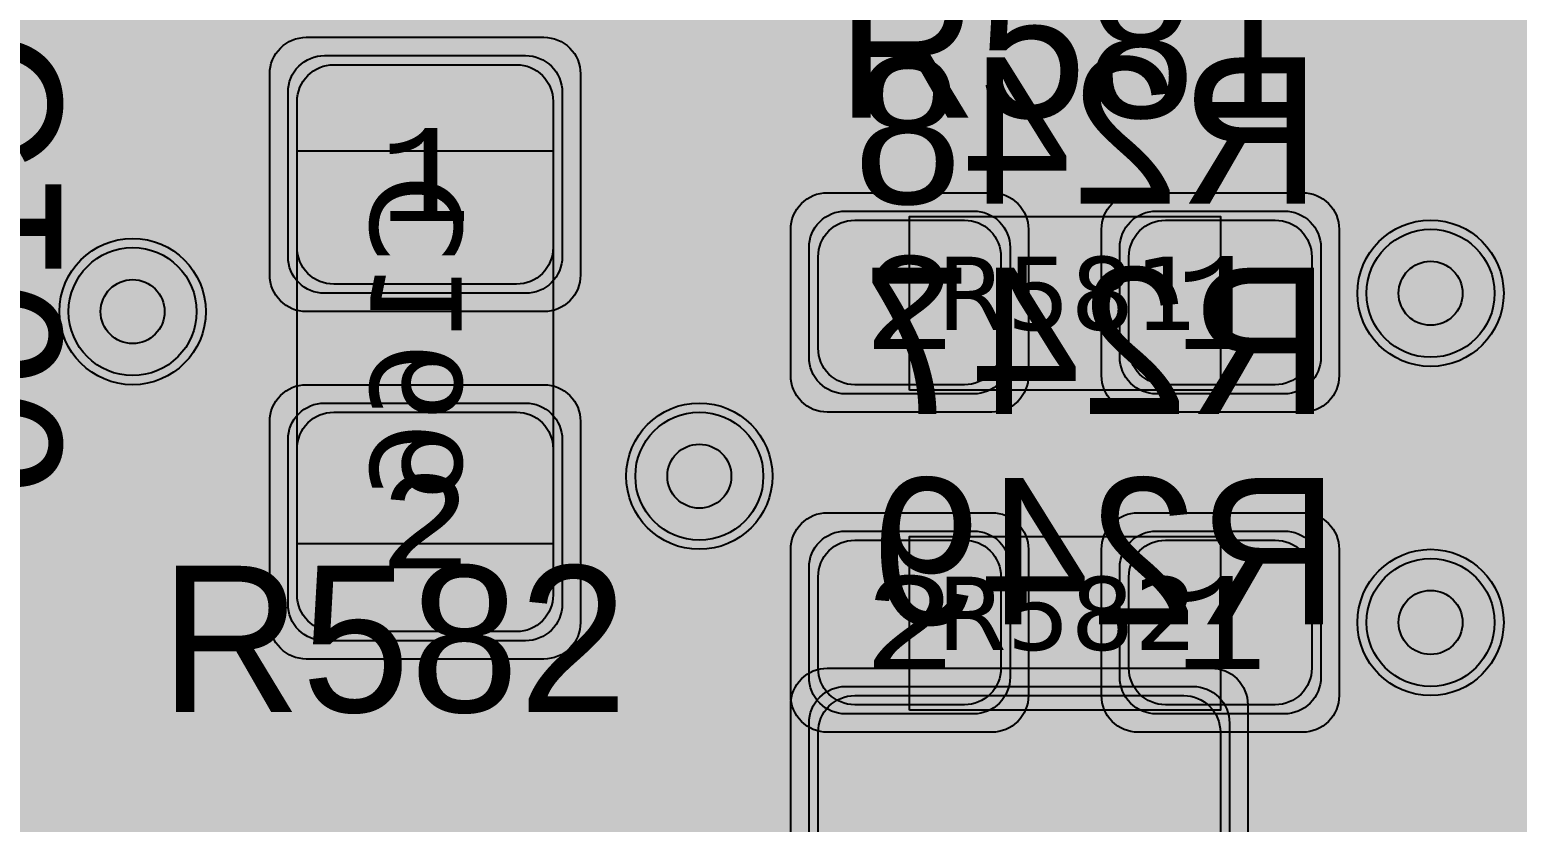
# Model space of a CAD drawing. Extents: x -28 to 199, y -61 to 255.
# Drawn here: x 74.34 to 82.47, y 122.41 to 126.74 of the extents above; entities that cross this region are included whole.
import ezdxf
from ezdxf.enums import TextEntityAlignment as Align

# ---------------------------------------------------------------- set-up
doc = ezdxf.new("R2010")
doc.units = 0
doc.header["$MEASUREMENT"] = 0
for name, color, linetype in [('ASSEMBLY_OUTLINES_BTM', 191, 'CONTINUOUS'), ('ASSEMBLY_OUTLINES_TOP', 102, 'CONTINUOUS'), ('ASSEMBLY_PART_NUMBERS_BTM', 191, 'CONTINUOUS'), ('ASSEMBLY_PART_NUMBERS_TOP', 102, 'CONTINUOUS'), ('ASSEMBLY_REF_DES_BTM', 191, 'CONTINUOUS'), ('ASSEMBLY_REF_DES_TOP', 102, 'CONTINUOUS'), ('DRILL_DRAWING', 21, 'CONTINUOUS'), ('GENERATED_SILKSCREEN_BTM', 255, 'CONTINUOUS'), ('GENERATED_SILKSCREEN_TOP', 140, 'CONTINUOUS'), ('PART_PADS_SMD_BTM', 10, 'CONTINUOUS'), ('PART_PADS_SMD_TOP', 150, 'CONTINUOUS'), ('PIN_NUMBERS_BTM', 8, 'CONTINUOUS'), ('PIN_NUMBERS_TOP', 8, 'CONTINUOUS'), ('PLACEMENT_OUTLINES_BTM', 222, 'CONTINUOUS'), ('PLACEMENT_OUTLINES_TOP', 130, 'CONTINUOUS'), ('PLANE_SHAPES_LAYER_2', 230, 'CONTINUOUS'), ('PLANE_SHAPES_LAYER_3', 81, 'CONTINUOUS'), ('SILKSCREEN_OUTLINES_BTM', 211, 'CONTINUOUS'), ('SILKSCREEN_OUTLINES_TOP', 150, 'CONTINUOUS'), ('SILKSCREEN_REF_DES_BTM', 211, 'CONTINUOUS'), ('SILKSCREEN_REF_DES_TOP', 150, 'CONTINUOUS'), ('SOLDERMASK_PADS_BTM', 12, 'CONTINUOUS'), ('SOLDERMASK_PADS_TOP', 180, 'CONTINUOUS'), ('SOLDERPASTE_PADS_BTM', 12, 'CONTINUOUS'), ('SOLDERPASTE_PADS_TOP', 180, 'CONTINUOUS'), ('TRACES_LAYER_3', 81, 'CONTINUOUS'), ('TRACES_LAYER_BOTTOM', 10, 'CONTINUOUS'), ('TRACES_LAYER_TOP', 150, 'CONTINUOUS'), ('VIA_HOLES_LAYER_2', 30, 'CONTINUOUS'), ('VIA_HOLES_LAYER_3', 30, 'CONTINUOUS'), ('VIA_HOLES_LAYER_BOTTOM', 30, 'CONTINUOUS'), ('VIA_HOLES_LAYER_TOP', 30, 'CONTINUOUS'), ('VIA_PADS_LAYER_2', 230, 'CONTINUOUS'), ('VIA_PADS_LAYER_3', 81, 'CONTINUOUS'), ('VIA_PADS_LAYER_BOTTOM', 10, 'CONTINUOUS'), ('VIA_PADS_LAYER_TOP', 150, 'CONTINUOUS')]:
    doc.layers.add(name, color=color, linetype=linetype)
doc.styles.add('COURIER_NEW', font='COUR.TTF')
doc.styles.add('VERDANA', font='verdana.TTF')
doc.styles.add('VERIBEST_GERBER_0', font='txt')

msp = doc.modelspace()

# ---------------------------------------------------------------- hatches: boundary and pattern name
at = {"layer": 'PLANE_SHAPES_LAYER_2'}
h = msp.add_hatch(color=256, dxfattribs=at)
h.paths.add_polyline_path([(169.5, 129.25), (149.5, 129.25), (142.25, 122), (142.25, 90.5), (147.5, 90.5), (147.5, 80), (154, 80), (154, 69.25), (131.75, 69.25), (131.75, 73.25), (121.25, 73.25), (121.25, 81), (110.5, 81), (110.5, 125.75), (106.5, 125.75), (106.5, 128.75), (93.5, 128.75), (93.5, 120.25), (91.75, 120.25), (91.75, 121.5), (80, 121.5), (80, 118.25), (73.25, 118.25), (73.25, 124.5), (67.5, 124.5), (67.5, 128), (57.75, 128), (57.75, 120.25), (55.25, 120.25), (55.25, 121.5), (47.5, 121.5), (47.5, 119), (35, 119), (35, 134.75), (32.75, 134.75), (32.75, 159.75), (29.25, 159.75), (29.25, 175.25), (22.5, 175.25), (22.5, 195.25), (17.25, 195.25), (17.25, 198), (22.5, 198), (22.5, 216.5), (40.25, 216.5), (40.25, 235.5), (54.5, 235.5), (54.5, 254), (87.25, 254), (87.25, 236.25), (86.25, 236.25), (86.25, 228.75), (81, 228.75), (81, 218.75), (95.25, 218.75), (95.25, 194.5), (87, 194.5), (87, 172), (131.1, 172), (131.1, 208.75), (115.5, 208.75), (115.5, 213.75), (106.75, 213.75), (106.75, 218.75), (110.25, 222.25), (110.25, 226.25), (142.5, 226.25), (142.5, 221.5), (160.5, 221.5), (160.5, 240.75), (169.5, 240.75)])
h.paths.add_polyline_path([(35.5, 149.5), (41.75, 149.5), (41.75, 152), (39.25, 152), (39.25, 154), (37.75, 154), (37.75, 152), (35.5, 152)], flags=16)
h.paths.add_polyline_path([(37.5, 125.75), (37.5, 128.75), (42.75, 128.75), (42.75, 125.75)], flags=16)
h.paths.add_polyline_path([(52, 127.75), (52, 130.75), (54.25, 130.75), (54.25, 127.75)], flags=16)
h.paths.add_polyline_path([(50.75, 219.5), (50.75, 226.5), (71.75, 226.5), (71.75, 219.5)], flags=16)
h.paths.add_polyline_path([(66.5, 150.75), (66.5, 177.5), (72.25, 177.5), (72.25, 150.75)], flags=16)
h.paths.add_polyline_path([(47.25, 185.25), (73, 185.25), (73, 188.25), (70.25, 188.25), (70.25, 191), (47.25, 191)], flags=16)
h.paths.add_polyline_path([(84.5, 208), (84.5, 212.75), (85, 212.75), (85, 208)], flags=16)
h.paths.add_polyline_path([(61.5, 137.25), (87.75, 137.25), (87.75, 140.5), (84.75, 140.5), (84.75, 143), (61.5, 143)], flags=16)
h.paths.add_polyline_path([(88.75, 127), (88.75, 130), (91, 130), (91, 127)], flags=16)
h.paths.add_polyline_path([(85.5, 130.25), (85.5, 132.5), (91, 132.5), (91, 130.25)], flags=16)
h.paths.add_polyline_path([(108.75, 142.25), (135.75, 142.25), (135.75, 145.75), (132.25, 145.75), (132.25, 149), (108.75, 149)], flags=16)
h.paths.add_polyline_path([(114.25, 126.75), (140.75, 126.75), (140.75, 129.75), (137.25, 129.75), (137.25, 133), (114.25, 133)], flags=16)
h.paths.add_polyline_path([(155.25, 180.25), (166.25, 180.25), (166.25, 186.25), (152.25, 186.25), (152.25, 183), (155.25, 183)], flags=16)
at = {"layer": 'PLANE_SHAPES_LAYER_3'}
h = msp.add_hatch(color=256, dxfattribs=at)
h.paths.add_polyline_path([(169.5, 129.25), (149.5, 129.25), (142.25, 122), (142.25, 90.5), (147.5, 90.5), (147.5, 80), (154, 80), (154, 69.25), (131.75, 69.25), (131.75, 73.25), (121.25, 73.25), (121.25, 81), (110.5, 81), (110.5, 125.75), (106.5, 125.75), (106.5, 128.75), (93.5, 128.75), (93.5, 120.25), (91.75, 120.25), (91.75, 121.5), (80, 121.5), (80, 118.25), (73.25, 118.25), (73.25, 124.5), (67.5, 124.5), (67.5, 127.75), (58.25, 127.75), (58.25, 130.25), (88.75, 130.25), (88.75, 127), (91, 127), (91, 132.5), (55, 132.5), (55, 131.25), (52, 131.25), (52, 127.75), (55, 127.75), (55, 127.25), (57.75, 127.25), (57.75, 120.25), (55.25, 120.25), (55.25, 121.5), (47.5, 121.5), (47.5, 119), (35, 119), (35, 134.75), (32.75, 134.75), (32.75, 159.75), (29.25, 159.75), (29.25, 175.25), (22.5, 175.25), (22.5, 195.25), (17.25, 195.25), (17.25, 198), (22.5, 198), (22.5, 216.5), (40.25, 216.5), (40.25, 235.5), (54.5, 235.5), (54.5, 254), (87.25, 254), (87.25, 236.25), (86.25, 236.25), (86.25, 228.75), (81, 228.75), (81, 218.75), (95.25, 218.75), (95.25, 194.5), (87, 194.5), (87, 172), (131.1, 172), (131.1, 208.75), (115.5, 208.75), (115.5, 213.75), (106.75, 213.75), (106.75, 218.75), (110.25, 222.25), (110.25, 226.25), (142.5, 226.25), (142.5, 221.5), (160.5, 221.5), (160.5, 240.75), (169.5, 240.75)])
h.paths.add_polyline_path([(35.5, 149.5), (41.75, 149.5), (41.75, 152), (39.25, 152), (39.25, 154), (37.75, 154), (37.75, 152), (35.5, 152)], flags=16)
h.paths.add_polyline_path([(37.5, 125.75), (37.5, 128.75), (42.75, 128.75), (42.75, 125.75)], flags=16)
h.paths.add_polyline_path([(50.75, 219.5), (50.75, 226.5), (71.75, 226.5), (71.75, 219.5)], flags=16)
h.paths.add_polyline_path([(66.5, 150.75), (66.5, 177.5), (72.25, 177.5), (72.25, 150.75)], flags=16)
h.paths.add_polyline_path([(47.25, 185.25), (73, 185.25), (73, 188.25), (70.25, 188.25), (70.25, 191), (47.25, 191)], flags=16)
h.paths.add_polyline_path([(84.5, 208), (84.5, 212.75), (85, 212.75), (85, 208)], flags=16)
h.paths.add_polyline_path([(61.5, 137.25), (87.75, 137.25), (87.75, 140.5), (84.75, 140.5), (84.75, 143), (61.5, 143)], flags=16)
h.paths.add_polyline_path([(108.75, 142.25), (135.75, 142.25), (135.75, 145.75), (132.25, 145.75), (132.25, 149), (108.75, 149)], flags=16)
h.paths.add_polyline_path([(114.25, 126.75), (140.75, 126.75), (140.75, 129.75), (137.25, 129.75), (137.25, 133), (114.25, 133)], flags=16)
h.paths.add_polyline_path([(155.25, 180.25), (166.25, 180.25), (166.25, 186.25), (152.25, 186.25), (152.25, 183), (155.25, 183)], flags=16)
at = {"layer": 'VIA_HOLES_LAYER_2'}
h = msp.add_hatch(color=256, dxfattribs=at)
edge = h.paths.add_edge_path()
edge.add_arc((82, 125.3), 0.175, 0, 360)
h = msp.add_hatch(color=256, dxfattribs=at)
edge = h.paths.add_edge_path()
edge.add_arc((74.9, 125.2), 0.175, 0, 360)
h = msp.add_hatch(color=256, dxfattribs=at)
edge = h.paths.add_edge_path()
edge.add_arc((78, 124.3), 0.175, 0, 360)
h = msp.add_hatch(color=256, dxfattribs=at)
edge = h.paths.add_edge_path()
edge.add_arc((82, 123.5), 0.175, 0, 360)
at = {"layer": 'VIA_HOLES_LAYER_3'}
h = msp.add_hatch(color=256, dxfattribs=at)
edge = h.paths.add_edge_path()
edge.add_arc((82, 125.3), 0.175, 0, 360)
h = msp.add_hatch(color=256, dxfattribs=at)
edge = h.paths.add_edge_path()
edge.add_arc((74.9, 125.2), 0.175, 0, 360)
h = msp.add_hatch(color=256, dxfattribs=at)
edge = h.paths.add_edge_path()
edge.add_arc((78, 124.3), 0.175, 0, 360)
h = msp.add_hatch(color=256, dxfattribs=at)
edge = h.paths.add_edge_path()
edge.add_arc((82, 123.5), 0.175, 0, 360)
at = {"layer": 'VIA_HOLES_LAYER_BOTTOM'}
h = msp.add_hatch(color=256, dxfattribs=at)
edge = h.paths.add_edge_path()
edge.add_arc((82, 125.3), 0.175, 0, 360)
h = msp.add_hatch(color=256, dxfattribs=at)
edge = h.paths.add_edge_path()
edge.add_arc((74.9, 125.2), 0.175, 0, 360)
h = msp.add_hatch(color=256, dxfattribs=at)
edge = h.paths.add_edge_path()
edge.add_arc((78, 124.3), 0.175, 0, 360)
h = msp.add_hatch(color=256, dxfattribs=at)
edge = h.paths.add_edge_path()
edge.add_arc((82, 123.5), 0.175, 0, 360)
at = {"layer": 'VIA_HOLES_LAYER_TOP'}
h = msp.add_hatch(color=256, dxfattribs=at)
edge = h.paths.add_edge_path()
edge.add_arc((82, 125.3), 0.175, 0, 360)
h = msp.add_hatch(color=256, dxfattribs=at)
edge = h.paths.add_edge_path()
edge.add_arc((74.9, 125.2), 0.175, 0, 360)
h = msp.add_hatch(color=256, dxfattribs=at)
edge = h.paths.add_edge_path()
edge.add_arc((78, 124.3), 0.175, 0, 360)
h = msp.add_hatch(color=256, dxfattribs=at)
edge = h.paths.add_edge_path()
edge.add_arc((82, 123.5), 0.175, 0, 360)

# ---------------------------------------------------------------- linework, layer by layer
at = {"layer": 'ASSEMBLY_OUTLINES_BTM'}
msp.add_lwpolyline([(75.8, 123.93), (75.8, 126.08), (77.2, 126.08), (77.2, 123.93)], close=True, dxfattribs=at)
at = {"layer": 'ASSEMBLY_OUTLINES_TOP'}
for points in [[(79.15, 124.77), (79.15, 125.72), (80.85, 125.72), (80.85, 124.77)], [(79.15, 123.02), (79.15, 123.97), (80.85, 123.97), (80.85, 123.02)]]:
    msp.add_lwpolyline(points, close=True, dxfattribs=at)
at = {"layer": 'GENERATED_SILKSCREEN_BTM', "const_width": 0.15}
for points in [[(74.5036, 126.5), (74.394, 126.6344), (74.3916, 126.6384), (74.3884, 126.6392), (74.3852, 126.6408), (74.3812, 126.6416), (73.8324, 126.6416)], [(73.8404, 126.6088), (74.3732, 126.6088), (74.474, 126.4856), (74.474, 126.2272), (74.3676, 126.0952), (74.366, 126.092), (74.3652, 126.088), (74.366, 126.084), (74.3684, 126.08), (74.3716, 126.076), (74.3756, 126.0736), (74.3796, 126.072), (74.3852, 126.0712), (74.39, 126.0728), (74.394, 126.076), (74.5036, 126.2112), (74.5052, 126.2144), (74.506, 126.2152), (74.506, 126.2176), (74.5068, 126.2184), (74.5068, 126.2192), (74.5068, 126.2216), (74.5068, 126.4912), (74.506, 126.4944), (74.5052, 126.4976), (74.5036, 126.5)], [(78.4876, 126.2812), (78.5132, 126.2044), (78.4876, 126.1276), (78.4876, 126.1252), (78.4868, 126.122), (78.4868, 125.8748), (78.4868, 125.8724), (78.4876, 125.87), (78.4884, 125.8668), (78.4916, 125.8636), (78.5716, 125.7812), (78.5756, 125.778), (78.5796, 125.7772), (78.5828, 125.7764), (78.8764, 125.7764), (78.8788, 125.7764), (78.8812, 125.7772), (78.8844, 125.778), (78.8876, 125.7812), (78.9676, 125.8636), (78.9716, 125.8668), (78.9724, 125.87), (78.9724, 125.8748), (78.9724, 126.122), (78.9724, 126.1252), (78.9724, 126.1268), (78.9716, 126.1276), (78.946, 126.2044), (78.9716, 126.2812), (78.9724, 126.282), (78.9724, 126.2868), (78.9724, 126.4788), (78.9724, 126.482), (78.9716, 126.486), (78.9676, 126.49), (78.8876, 126.5724), (78.8844, 126.5748), (78.8812, 126.5756), (78.8788, 126.5764), (78.8764, 126.5764), (78.5828, 126.5764), (78.5796, 126.5756), (78.5756, 126.5748), (78.5716, 126.5724), (78.4916, 126.49), (78.4884, 126.4852), (78.4876, 126.482), (78.4868, 126.4788), (78.4868, 126.2868), (78.4868, 126.2836), (78.4876, 126.282), (78.4876, 126.2812)], [(78.9404, 126.47), (78.9404, 126.2884), (78.9188, 126.2196), (78.542, 126.2196), (78.5188, 126.2884), (78.5188, 126.47), (78.59, 126.5436), (78.8684, 126.5436), (78.9404, 126.47)], [(79.2948, 125.7924), (79.294, 125.786), (79.29, 125.782), (79.2844, 125.7796), (79.2788, 125.7788), (79.2732, 125.7796), (79.2684, 125.782), (79.2644, 125.786), (79.2628, 125.7924), (79.2628, 126.0348), (79.2252, 126.0348), (79.2196, 126.0364), (79.2148, 126.0396), (79.2124, 126.0452), (79.2116, 126.0508), (79.2124, 126.0572), (79.2148, 126.0628), (79.2196, 126.0668), (79.2252, 126.0676), (79.2628, 126.0676), (79.2628, 126.538), (79.2636, 126.542), (79.266, 126.5452), (79.2692, 126.5484), (79.2732, 126.5508), (79.278, 126.5524), (79.2828, 126.5532), (79.2868, 126.5524), (79.2908, 126.5492), (79.7764, 126.0636), (79.7796, 126.0588), (79.7812, 126.054), (79.7804, 126.0492), (79.7772, 126.0436), (79.7756, 126.0396), (79.7724, 126.0372), (79.7692, 126.0356), (79.7652, 126.0348), (79.2948, 126.0348), (79.2948, 125.7924)], [(79.7252, 126.0676), (79.2948, 126.4964), (79.2948, 126.0676), (79.7252, 126.0676)], [(80.1052, 126.5732), (79.9708, 126.4636), (79.9684, 126.4596), (79.9676, 126.4564), (79.966, 126.454), (79.9652, 126.4508), (79.9652, 126.3412), (79.966, 126.338), (79.9676, 126.3332), (79.9684, 126.3292), (79.9708, 126.3276), (80.5036, 125.8948), (80.5036, 125.8092), (79.9812, 125.8092), (79.9756, 125.8076), (79.9708, 125.8044), (79.9684, 125.7988), (79.9676, 125.7924), (79.9684, 125.7868), (79.9708, 125.7812), (79.9756, 125.778), (79.9812, 125.7764), (80.5204, 125.7764), (80.5268, 125.778), (80.5308, 125.782), (80.5348, 125.786), (80.5364, 125.7924), (80.5364, 125.902), (80.5356, 125.9044), (80.534, 125.91), (80.5324, 125.9124), (80.5316, 125.914), (80.5292, 125.9156), (79.9972, 126.3492), (79.9972, 126.4428), (80.122, 126.5436), (80.3804, 126.5436), (80.5108, 126.4372), (80.5164, 126.4356), (80.522, 126.4364), (80.5268, 126.4388), (80.5308, 126.4436), (80.5332, 126.4484), (80.534, 126.454), (80.5332, 126.4596), (80.5316, 126.462), (80.5292, 126.4636), (80.3948, 126.5732), (80.3916, 126.574), (80.39, 126.5748), (80.3884, 126.5756), (80.3852, 126.5764), (80.1156, 126.5764), (80.1124, 126.5756), (80.1108, 126.5748), (80.1084, 126.574), (80.1052, 126.5732)], [(80.726, 126.2724), (80.7236, 126.274), (80.7228, 126.278), (80.7212, 126.282), (80.7204, 126.286), (80.7204, 126.4508), (80.7212, 126.4548), (80.7228, 126.4572), (80.7228, 126.4596), (80.7236, 126.4604), (80.7252, 126.4612), (80.726, 126.4628), (80.862, 126.5732), (80.866, 126.5748), (80.8692, 126.5756), (80.8724, 126.5764), (81.2756, 126.5764), (81.2828, 126.5748), (81.2876, 126.5708), (81.2916, 126.566), (81.2932, 126.5604), (81.2932, 125.7924), (81.2916, 125.786), (81.2876, 125.782), (81.2828, 125.7796), (81.2772, 125.7788), (81.2708, 125.7796), (81.2652, 125.782), (81.2612, 125.786), (81.2596, 125.7924), (81.2596, 126.1604), (80.8836, 126.1604), (80.7524, 125.7876), (80.7492, 125.782), (80.7436, 125.7788), (80.738, 125.778), (80.7324, 125.7796), (80.7276, 125.782), (80.7236, 125.786), (80.722, 125.7916), (80.7228, 125.798), (80.854, 126.1708), (80.726, 126.2724)], [(81.2596, 126.5436), (80.8772, 126.5436), (80.7524, 126.4428), (80.7524, 126.294), (80.8772, 126.1924), (81.2596, 126.1924), (81.2596, 126.5436)], [(78.9404, 126.1188), (78.9404, 125.882), (78.8684, 125.8092), (78.59, 125.8092), (78.5188, 125.882), (78.5188, 126.1188), (78.542, 126.1876), (78.9188, 126.1876), (78.9404, 126.1188)], [(73.7732, 125.632), (74.474, 125.632), (74.474, 125.772)], [(74.474, 125.772), (74.4756, 125.7784), (74.4788, 125.7816), (74.4844, 125.784), (74.4908, 125.7848), (74.4964, 125.784), (74.502, 125.7816), (74.506, 125.7784), (74.5068, 125.772), (74.5068, 125.46), (74.506, 125.4544), (74.502, 125.4496), (74.4964, 125.4472), (74.4908, 125.4464), (74.4844, 125.4472), (74.4788, 125.4496), (74.4756, 125.4544), (74.474, 125.46), (74.474, 125.6008), (73.7228, 125.6008)], [(78.9636, 124.6504), (78.9652, 124.6448), (78.9644, 124.6392), (78.9612, 124.6344), (78.9564, 124.6312), (78.9508, 124.6296), (78.9452, 124.6288), (78.9404, 124.6304), (78.9364, 124.6352), (78.5052, 125.4024), (78.5036, 125.4064), (78.5036, 125.4096), (78.5036, 125.4128), (78.5052, 125.416), (78.5076, 125.4208), (78.5108, 125.424), (78.5148, 125.4256), (78.5188, 125.4264), (79.0588, 125.4264), (79.0644, 125.4248), (79.0692, 125.4208), (79.0716, 125.416), (79.0724, 125.4096), (79.0716, 125.404), (79.0692, 125.3984), (79.0644, 125.3944), (79.0588, 125.3936), (78.546, 125.3936), (78.9636, 124.6504)], [(79.3444, 124.6424), (79.3436, 124.636), (79.3396, 124.632), (79.334, 124.6296), (79.3284, 124.6288), (79.3228, 124.6296), (79.318, 124.632), (79.314, 124.636), (79.3124, 124.6424), (79.3124, 124.8848), (79.2748, 124.8848), (79.2692, 124.8864), (79.2644, 124.8896), (79.262, 124.8952), (79.2612, 124.9008), (79.262, 124.9072), (79.2644, 124.9128), (79.2692, 124.9168), (79.2748, 124.9176), (79.3124, 124.9176), (79.3124, 125.388), (79.3132, 125.392), (79.3156, 125.3952), (79.3188, 125.3984), (79.3228, 125.4008), (79.3276, 125.4024), (79.3324, 125.4032), (79.3364, 125.4024), (79.3404, 125.3992), (79.826, 124.9136), (79.8292, 124.9088), (79.8308, 124.904), (79.83, 124.8992), (79.8268, 124.8936), (79.8252, 124.8896), (79.822, 124.8872), (79.8188, 124.8856), (79.8148, 124.8848), (79.3444, 124.8848), (79.3444, 124.6424)], [(79.7748, 124.9176), (79.3444, 125.3464), (79.3444, 124.9176), (79.7748, 124.9176)], [(80.1548, 125.4232), (80.0204, 125.3136), (80.018, 125.3096), (80.0172, 125.3064), (80.0156, 125.304), (80.0148, 125.3008), (80.0148, 125.1912), (80.0156, 125.188), (80.0172, 125.1832), (80.018, 125.1792), (80.0204, 125.1776), (80.5532, 124.7448), (80.5532, 124.6592), (80.0308, 124.6592), (80.0252, 124.6576), (80.0204, 124.6544), (80.018, 124.6488), (80.0172, 124.6424), (80.018, 124.6368), (80.0204, 124.6312), (80.0252, 124.628), (80.0308, 124.6264), (80.57, 124.6264), (80.5764, 124.628), (80.5804, 124.632), (80.5844, 124.636), (80.586, 124.6424), (80.586, 124.752), (80.5852, 124.7544), (80.5836, 124.76), (80.582, 124.7624), (80.5812, 124.764), (80.5788, 124.7656), (80.0468, 125.1992), (80.0468, 125.2928), (80.1716, 125.3936), (80.43, 125.3936), (80.5604, 125.2872), (80.566, 125.2856), (80.5716, 125.2864), (80.5764, 125.2888), (80.5804, 125.2936), (80.5828, 125.2984), (80.5836, 125.304), (80.5828, 125.3096), (80.5812, 125.312), (80.5788, 125.3136), (80.4444, 125.4232), (80.4412, 125.424), (80.4396, 125.4248), (80.438, 125.4256), (80.4348, 125.4264), (80.1652, 125.4264), (80.162, 125.4256), (80.1604, 125.4248), (80.158, 125.424), (80.1548, 125.4232)], [(80.7756, 125.1224), (80.7732, 125.124), (80.7724, 125.128), (80.7708, 125.132), (80.77, 125.136), (80.77, 125.3008), (80.7708, 125.3048), (80.7724, 125.3072), (80.7724, 125.3096), (80.7732, 125.3104), (80.7748, 125.3112), (80.7756, 125.3128), (80.9116, 125.4232), (80.9156, 125.4248), (80.9188, 125.4256), (80.922, 125.4264), (81.3252, 125.4264), (81.3324, 125.4248), (81.3372, 125.4208), (81.3412, 125.416), (81.3428, 125.4104), (81.3428, 124.6424), (81.3412, 124.636), (81.3372, 124.632), (81.3324, 124.6296), (81.3268, 124.6288), (81.3204, 124.6296), (81.3148, 124.632), (81.3108, 124.636), (81.3092, 124.6424), (81.3092, 125.0104), (80.9332, 125.0104), (80.802, 124.6376), (80.7988, 124.632), (80.7932, 124.6288), (80.7876, 124.628), (80.782, 124.6296), (80.7772, 124.632), (80.7732, 124.636), (80.7716, 124.6416), (80.7724, 124.648), (80.9036, 125.0208), (80.7756, 125.1224)], [(81.3092, 125.3936), (80.9268, 125.3936), (80.802, 125.2928), (80.802, 125.144), (80.9268, 125.0424), (81.3092, 125.0424), (81.3092, 125.3936)], [(74.1612, 124.588), (74.3812, 124.588), (74.3852, 124.5888), (74.3884, 124.5904), (74.3916, 124.5912), (74.394, 124.5936), (74.5036, 124.728), (74.5052, 124.732), (74.506, 124.7328), (74.506, 124.7344), (74.5068, 124.736), (74.5068, 124.7368), (74.5068, 124.7384), (74.5068, 125.008), (74.506, 125.0112), (74.5052, 125.0144), (74.5036, 125.0176), (74.394, 125.152), (74.3924, 125.1536), (74.3916, 125.1552), (74.3892, 125.1568), (74.3836, 125.1584), (74.3812, 125.1592), (73.8324, 125.1592)], [(74.1692, 125.1264), (74.3732, 125.1264), (74.474, 125.0032), (74.474, 124.7448), (74.3732, 124.62), (74.1692, 124.62), (74.0676, 124.7448), (74.0676, 125.0032), (74.1692, 125.1264)], [(74.1612, 123.832), (74.3812, 123.832), (74.3852, 123.8328), (74.3884, 123.8344), (74.3916, 123.8352), (74.394, 123.8376), (74.5036, 123.972), (74.5052, 123.976), (74.506, 123.9768), (74.506, 123.9784), (74.5068, 123.98), (74.5068, 123.9808), (74.5068, 123.9824), (74.5068, 124.252), (74.506, 124.2552), (74.5052, 124.2584), (74.5036, 124.2616), (74.394, 124.396), (74.3924, 124.3976), (74.3916, 124.3992), (74.3892, 124.4008), (74.3836, 124.4024), (74.3812, 124.4032), (73.8324, 124.4032)], [(74.1692, 124.3704), (74.3732, 124.3704), (74.474, 124.2472), (74.474, 123.9888), (74.3732, 123.864), (74.1692, 123.864), (74.0676, 123.9888), (74.0676, 124.2472), (74.1692, 124.3704)], [(78.9824, 123.4796), (79.1168, 123.5892), (79.1192, 123.5908), (79.1208, 123.5932), (79.1216, 123.598), (79.1208, 123.6036), (79.1184, 123.6092), (79.1144, 123.6132), (79.1096, 123.6164), (79.104, 123.6172), (79.0984, 123.6156), (78.968, 123.5092), (78.7096, 123.5092), (78.5848, 123.61), (78.5848, 123.8972), (78.6936, 123.8092), (78.6968, 123.8076), (78.6976, 123.8068), (78.7, 123.806), (78.7032, 123.806), (78.9728, 123.806), (78.976, 123.806), (78.9808, 123.8076), (78.9824, 123.8092), (79.1168, 123.918), (79.1192, 123.9188), (79.12, 123.9204), (79.1216, 123.9228), (79.1232, 123.9284), (79.124, 123.9316), (79.124, 124.1508), (79.1232, 124.1548), (79.1216, 124.158), (79.12, 124.1604), (79.1192, 124.1612), (79.1168, 124.1636), (78.9824, 124.2732), (78.9792, 124.274), (78.9776, 124.2748), (78.976, 124.2756), (78.9728, 124.2764), (78.7032, 124.2764), (78.7, 124.2756), (78.6984, 124.2748), (78.696, 124.274), (78.6928, 124.2732), (78.5584, 124.1636), (78.556, 124.1596), (78.5552, 124.1564), (78.5536, 124.154), (78.5528, 124.1508), (78.5528, 123.602), (78.5536, 123.5996), (78.5552, 123.594), (78.556, 123.5924), (78.5584, 123.5892), (78.6928, 123.4796), (78.6968, 123.478), (78.6976, 123.4772), (78.7, 123.4772), (78.7008, 123.4764), (78.7016, 123.4764), (78.7032, 123.4764), (78.9728, 123.4764), (78.976, 123.4772), (78.9792, 123.478), (78.9824, 123.4796)], [(79.8248, 123.7676), (79.3944, 124.1964), (79.3944, 123.7676), (79.8248, 123.7676)], [(80.2048, 124.2732), (80.0704, 124.1636), (80.068, 124.1596), (80.0672, 124.1564), (80.0656, 124.154), (80.0648, 124.1508), (80.0648, 124.0412), (80.0656, 124.038), (80.0672, 124.0332), (80.068, 124.0292), (80.0704, 124.0276), (80.6032, 123.5948), (80.6032, 123.5092), (80.0808, 123.5092), (80.0752, 123.5076), (80.0704, 123.5044), (80.068, 123.4988), (80.0672, 123.4924), (80.068, 123.4868), (80.0704, 123.4812), (80.0752, 123.478), (80.0808, 123.4764), (80.62, 123.4764), (80.6264, 123.478), (80.6304, 123.482), (80.6344, 123.486), (80.636, 123.4924), (80.636, 123.602), (80.6352, 123.6044), (80.6336, 123.61), (80.632, 123.6124), (80.6312, 123.614), (80.6288, 123.6156), (80.0968, 124.0492), (80.0968, 124.1428), (80.2216, 124.2436), (80.48, 124.2436), (80.6104, 124.1372), (80.616, 124.1356), (80.6216, 124.1364), (80.6264, 124.1388), (80.6304, 124.1436), (80.6328, 124.1484), (80.6336, 124.154), (80.6328, 124.1596), (80.6312, 124.162), (80.6288, 124.1636), (80.4944, 124.2732), (80.4912, 124.274), (80.4896, 124.2748), (80.488, 124.2756), (80.4848, 124.2764), (80.2152, 124.2764), (80.212, 124.2756), (80.2104, 124.2748), (80.208, 124.274), (80.2048, 124.2732)], [(80.8256, 123.9724), (80.8232, 123.974), (80.8224, 123.978), (80.8208, 123.982), (80.82, 123.986), (80.82, 124.1508), (80.8208, 124.1548), (80.8224, 124.1572), (80.8224, 124.1596), (80.8232, 124.1604), (80.8248, 124.1612), (80.8256, 124.1628), (80.9616, 124.2732), (80.9656, 124.2748), (80.9688, 124.2756), (80.972, 124.2764), (81.3752, 124.2764), (81.3824, 124.2748), (81.3872, 124.2708), (81.3912, 124.266), (81.3928, 124.2604), (81.3928, 123.4924), (81.3912, 123.486), (81.3872, 123.482), (81.3824, 123.4796), (81.3768, 123.4788), (81.3704, 123.4796), (81.3648, 123.482), (81.3608, 123.486), (81.3592, 123.4924), (81.3592, 123.8604), (80.9832, 123.8604), (80.852, 123.4876), (80.8488, 123.482), (80.8432, 123.4788), (80.8376, 123.478), (80.832, 123.4796), (80.8272, 123.482), (80.8232, 123.486), (80.8216, 123.4916), (80.8224, 123.498), (80.9536, 123.8708), (80.8256, 123.9724)], [(79.0912, 124.1428), (79.0912, 123.9396), (78.968, 123.838), (78.7096, 123.838), (78.5848, 123.9396), (78.5848, 124.1428), (78.7096, 124.2436), (78.968, 124.2436), (79.0912, 124.1428)], [(79.3944, 123.4924), (79.3936, 123.486), (79.3896, 123.482), (79.384, 123.4796), (79.3784, 123.4788), (79.3728, 123.4796), (79.368, 123.482), (79.364, 123.486), (79.3624, 123.4924), (79.3624, 123.7348), (79.3248, 123.7348), (79.3192, 123.7364), (79.3144, 123.7396), (79.312, 123.7452), (79.3112, 123.7508), (79.312, 123.7572), (79.3144, 123.7628), (79.3192, 123.7668), (79.3248, 123.7676), (79.3624, 123.7676), (79.3624, 124.238), (79.3632, 124.242), (79.3656, 124.2452), (79.3688, 124.2484), (79.3728, 124.2508), (79.3776, 124.2524), (79.3824, 124.2532), (79.3864, 124.2524), (79.3904, 124.2492), (79.876, 123.7636), (79.8792, 123.7588), (79.8808, 123.754), (79.88, 123.7492), (79.8768, 123.7436), (79.8752, 123.7396), (79.872, 123.7372), (79.8688, 123.7356), (79.8648, 123.7348), (79.3944, 123.7348), (79.3944, 123.4924)], [(81.3592, 124.2436), (80.9768, 124.2436), (80.852, 124.1428), (80.852, 123.994), (80.9768, 123.8924), (81.3592, 123.8924), (81.3592, 124.2436)]]:
    msp.add_lwpolyline(points, dxfattribs=at)
for points in [[(75.800005, 124.730492, 1.10969e-05), (75.799995, 124.730485), (75.799995, 125.269515, 1.10969e-05), (75.800005, 125.269508), (75.800005, 124.730492)], [(77.200005, 124.730485, 1.10969e-05), (77.199995, 124.730492), (77.199995, 125.269508, 1.10969e-05), (77.200005, 125.269515), (77.200005, 124.730485)]]:
    msp.add_lwpolyline(points, format="xyb", dxfattribs=at)
at = {"layer": 'GENERATED_SILKSCREEN_TOP', "const_width": 0.15}
for points in [[(81.222, 126.82), (81.2196, 126.8144), (81.2196, 126.8088), (81.222, 126.804), (81.226, 126.8), (81.2308, 126.7968), (81.2364, 126.7952), (81.2396, 126.7952), (81.242, 126.796), (81.246, 126.8008), (81.374, 126.98), (81.374, 126.2792), (81.234, 126.2792)], [(78.8572, 127.0304), (78.8572, 126.2624), (78.8588, 126.256), (78.8628, 126.252), (78.8676, 126.2496), (78.8732, 126.2488), (78.8796, 126.2496), (78.8852, 126.252), (78.8892, 126.256), (78.8908, 126.2624), (78.8908, 126.6304), (79.2668, 126.6304), (79.398, 126.2576), (79.4012, 126.252), (79.4068, 126.2488), (79.4132, 126.248), (79.418, 126.2496), (79.4228, 126.252), (79.4268, 126.256), (79.4292, 126.2616), (79.4276, 126.268), (79.2964, 126.6408), (79.4244, 126.7424)], [(79.6132, 127.0304), (79.6132, 126.6456), (79.614, 126.64), (79.6164, 126.636), (79.6196, 126.6336), (79.6252, 126.632), (79.6292, 126.6304), (79.6324, 126.6296), (79.6364, 126.6304), (79.6396, 126.6328), (79.77, 126.7392), (80.0284, 126.7392), (80.1532, 126.6376), (80.1532, 126.38), (80.0284, 126.28), (79.77, 126.28), (79.6396, 126.3856), (79.634, 126.388), (79.6292, 126.388), (79.6244, 126.3848), (79.6196, 126.3808), (79.6164, 126.3752), (79.6156, 126.3696), (79.6164, 126.364), (79.6204, 126.36), (79.7556, 126.2496), (79.758, 126.248), (79.7612, 126.248), (79.7644, 126.2464), (80.034, 126.2464), (80.0364, 126.2464), (80.0372, 126.2472), (80.038, 126.2472), (80.0396, 126.248), (80.0412, 126.248), (80.0444, 126.2496), (80.1796, 126.36), (80.182, 126.3624), (80.1828, 126.364), (80.1844, 126.3688), (80.1852, 126.372), (80.1852, 126.6456), (80.1844, 126.6488), (80.1828, 126.6536), (80.1828, 126.6552), (80.182, 126.656), (80.1804, 126.6576), (80.1796, 126.6592), (80.0444, 126.768), (80.0404, 126.7696), (80.0372, 126.7704), (80.034, 126.7712), (79.7644, 126.7712)], [(81.234, 126.2792), (81.2276, 126.2776), (81.2244, 126.2744), (81.222, 126.2688), (81.2212, 126.2624), (81.222, 126.2568), (81.2244, 126.2512), (81.2276, 126.2472), (81.234, 126.2464), (81.546, 126.2464), (81.5516, 126.2472), (81.5564, 126.2512), (81.5588, 126.2568), (81.5596, 126.2624), (81.5588, 126.2688), (81.5564, 126.2744), (81.5516, 126.2776), (81.546, 126.2792), (81.4052, 126.2792), (81.4052, 127.0304)], [(78.8908, 127.0136), (79.2732, 127.0136), (79.398, 126.9128), (79.398, 126.764), (79.2732, 126.6624), (78.8908, 126.6624), (78.8908, 127.0136)], [(79.7644, 126.7712), (79.7612, 126.7704), (79.7588, 126.7696), (79.7556, 126.768), (79.6468, 126.68), (79.6468, 127.0136)], [(80.9068, 126.7512), (80.8812, 126.6744), (80.9068, 126.5976), (80.9068, 126.5952), (80.9076, 126.592), (80.9076, 126.3448), (80.9076, 126.3424), (80.9068, 126.34), (80.906, 126.3368), (80.9028, 126.3336), (80.8228, 126.2512), (80.8196, 126.248), (80.8148, 126.2472), (80.8116, 126.2464), (80.518, 126.2464), (80.5156, 126.2464), (80.5132, 126.2472), (80.51, 126.248), (80.5068, 126.2512), (80.4268, 126.3336), (80.4236, 126.3368), (80.422, 126.34), (80.422, 126.3448), (80.422, 126.592), (80.422, 126.5952), (80.422, 126.5968), (80.4228, 126.5976), (80.4484, 126.6744), (80.4228, 126.7512), (80.422, 126.752), (80.422, 126.7568), (80.422, 126.9488)], [(80.454, 126.94), (80.454, 126.7584), (80.4756, 126.6896), (80.8524, 126.6896), (80.8756, 126.7584), (80.8756, 126.94), (80.8044, 127.0136), (80.526, 127.0136), (80.454, 126.94)], [(80.9076, 126.9488), (80.9076, 126.7568), (80.9076, 126.7536), (80.9068, 126.752), (80.9068, 126.7512)], [(79.4244, 126.7424), (79.4268, 126.744), (79.4276, 126.748), (79.43, 126.752), (79.43, 126.756), (79.43, 126.9208)], [(80.454, 126.5888), (80.454, 126.352), (80.526, 126.2792), (80.8044, 126.2792), (80.8756, 126.352), (80.8756, 126.5888), (80.8524, 126.6576), (80.4756, 126.6576), (80.454, 126.5888)], [(75.724, 123.4924), (75.7264, 123.494), (75.7272, 123.498), (75.7296, 123.502), (75.7296, 123.506), (75.7296, 123.6708), (75.7296, 123.6748), (75.7272, 123.6772), (75.7272, 123.6796), (75.7264, 123.6804), (75.7256, 123.6812), (75.724, 123.6828), (75.588, 123.7932), (75.584, 123.7948), (75.5808, 123.7956), (75.5776, 123.7964), (75.1744, 123.7964), (75.1672, 123.7948), (75.1624, 123.7908), (75.1584, 123.786), (75.1568, 123.7804), (75.1568, 123.0124), (75.1584, 123.006), (75.1624, 123.002), (75.1672, 122.9996), (75.1728, 122.9988), (75.1792, 122.9996), (75.1848, 123.002), (75.1888, 123.006), (75.1904, 123.0124), (75.1904, 123.3804), (75.5664, 123.3804), (75.6976, 123.0076), (75.7008, 123.002), (75.7064, 122.9988), (75.7128, 122.998), (75.7176, 122.9996), (75.7224, 123.002), (75.7264, 123.006), (75.7288, 123.0116), (75.7272, 123.018), (75.596, 123.3908), (75.724, 123.4924)], [(76.064, 123.5212), (76.0608, 123.5204), (76.0584, 123.5196), (76.0552, 123.518), (75.9464, 123.43), (75.9464, 123.7636), (76.4688, 123.7636), (76.4744, 123.7652), (76.4792, 123.7684), (76.4816, 123.774), (76.4824, 123.7796), (76.4816, 123.786), (76.4792, 123.7908), (76.4744, 123.7948), (76.4688, 123.7964), (75.9288, 123.7964), (75.9232, 123.7948), (75.9184, 123.7908), (75.9144, 123.786), (75.9128, 123.7804), (75.9128, 123.3956), (75.9136, 123.39), (75.916, 123.386), (75.9192, 123.3836), (75.9248, 123.382), (75.9288, 123.3804), (75.932, 123.3796), (75.936, 123.3804), (75.9392, 123.3828), (76.0696, 123.4892), (76.328, 123.4892), (76.4528, 123.3876), (76.4528, 123.13), (76.328, 123.03), (76.0696, 123.03), (75.9392, 123.1356), (75.9336, 123.138), (75.9288, 123.138), (75.924, 123.1348), (75.9192, 123.1308), (75.916, 123.1252), (75.9152, 123.1196), (75.916, 123.114), (75.92, 123.11), (76.0552, 122.9996), (76.0576, 122.998), (76.0608, 122.998), (76.064, 122.9964), (76.3336, 122.9964), (76.336, 122.9964), (76.3368, 122.9972), (76.3376, 122.9972), (76.3392, 122.998), (76.3408, 122.998), (76.344, 122.9996), (76.4792, 123.11), (76.4816, 123.1124), (76.4824, 123.114), (76.484, 123.1188), (76.4848, 123.122), (76.4848, 123.3956), (76.484, 123.3988), (76.4824, 123.4036), (76.4824, 123.4052), (76.4816, 123.406), (76.48, 123.4076), (76.4792, 123.4092), (76.344, 123.518), (76.34, 123.5196), (76.3368, 123.5204), (76.3336, 123.5212), (76.064, 123.5212)], [(77.2064, 123.5012), (77.1808, 123.4244), (77.2064, 123.3476), (77.2064, 123.3452), (77.2072, 123.342), (77.2072, 123.0948), (77.2072, 123.0924), (77.2064, 123.09), (77.2056, 123.0868), (77.2024, 123.0836), (77.1224, 123.0012), (77.1192, 122.998), (77.1144, 122.9972), (77.1112, 122.9964), (76.8176, 122.9964), (76.8152, 122.9964), (76.8128, 122.9972), (76.8096, 122.998), (76.8064, 123.0012), (76.7264, 123.0836), (76.7232, 123.0868), (76.7216, 123.09), (76.7216, 123.0948), (76.7216, 123.342), (76.7216, 123.3452), (76.7216, 123.3468), (76.7224, 123.3476), (76.748, 123.4244), (76.7224, 123.5012), (76.7216, 123.502), (76.7216, 123.5068), (76.7216, 123.6988), (76.7216, 123.702), (76.7232, 123.706), (76.7264, 123.71), (76.8064, 123.7924), (76.8096, 123.7948), (76.8128, 123.7956), (76.8152, 123.7964), (76.8176, 123.7964), (77.1112, 123.7964), (77.1144, 123.7956), (77.1192, 123.7948), (77.1224, 123.7924), (77.2024, 123.71), (77.2056, 123.7052), (77.2064, 123.702), (77.2072, 123.6988), (77.2072, 123.5068), (77.2072, 123.5036), (77.2064, 123.502), (77.2064, 123.5012)], [(77.8496, 123.7932), (77.984, 123.6836), (77.9864, 123.6796), (77.9872, 123.6764), (77.9888, 123.674), (77.9896, 123.6708), (77.9896, 123.5612), (77.9888, 123.558), (77.9872, 123.5532), (77.9864, 123.5492), (77.984, 123.5476), (77.4512, 123.1148), (77.4512, 123.0292), (77.9736, 123.0292), (77.9792, 123.0276), (77.984, 123.0244), (77.9864, 123.0188), (77.9872, 123.0124), (77.9864, 123.0068), (77.984, 123.0012), (77.9792, 122.998), (77.9736, 122.9964), (77.4344, 122.9964), (77.428, 122.998), (77.424, 123.002), (77.42, 123.006), (77.4184, 123.0124), (77.4184, 123.122), (77.4192, 123.1244), (77.4208, 123.13), (77.4224, 123.1324), (77.424, 123.134), (77.4256, 123.1356), (77.9576, 123.5692), (77.9576, 123.6628), (77.8328, 123.7636), (77.5744, 123.7636), (77.444, 123.6572), (77.4384, 123.6556), (77.4328, 123.6564), (77.428, 123.6588), (77.4248, 123.6636), (77.4216, 123.6684), (77.4208, 123.674), (77.4208, 123.6772), (77.4216, 123.6796), (77.4256, 123.6836), (77.56, 123.7932), (77.5632, 123.794), (77.5656, 123.7948), (77.5664, 123.7956), (77.5696, 123.7964), (77.8392, 123.7964), (77.8424, 123.7956), (77.8432, 123.7956), (77.844, 123.7948), (77.8464, 123.794), (77.8496, 123.7932)], [(75.1904, 123.7636), (75.5728, 123.7636), (75.6976, 123.6628), (75.6976, 123.514), (75.5728, 123.4124), (75.1904, 123.4124), (75.1904, 123.7636)], [(76.7536, 123.69), (76.7536, 123.5084), (76.7752, 123.4396), (77.152, 123.4396), (77.1752, 123.5084), (77.1752, 123.69), (77.104, 123.7636), (76.8256, 123.7636), (76.7536, 123.69)], [(76.7536, 123.3388), (76.7536, 123.102), (76.8256, 123.0292), (77.104, 123.0292), (77.1752, 123.102), (77.1752, 123.3388), (77.152, 123.4076), (76.7752, 123.4076), (76.7536, 123.3388)]]:
    msp.add_lwpolyline(points, dxfattribs=at)
for points in [[(80.283844, 125.720005, 1.1642e-05), (80.283836, 125.719995), (79.716164, 125.719995, 1.1642e-05), (79.716156, 125.720005), (80.283844, 125.720005)], [(80.292098, 124.769995), (79.707902, 124.769995, 1.22306e-05), (79.707911, 124.770005), (80.292089, 124.770005, 1.22306e-05), (80.292098, 124.769995)], [(80.283844, 123.970005, 1.1642e-05), (80.283836, 123.969995), (79.716164, 123.969995, 1.1642e-05), (79.716156, 123.970005), (80.283844, 123.970005)], [(80.292098, 123.019995), (79.707902, 123.019995, 1.22306e-05), (79.707911, 123.020005), (80.292089, 123.020005, 1.22306e-05), (80.292098, 123.019995)]]:
    msp.add_lwpolyline(points, format="xyb", dxfattribs=at)
at = {"layer": 'PART_PADS_SMD_BTM'}
for points in [[(77.25, 125.5, -0.4142135624), (77.05, 125.3), (75.95, 125.3, -0.4142135624), (75.75, 125.5), (75.75, 126.4, -0.4142135624), (75.95, 126.6), (77.05, 126.6, -0.4142135624), (77.25, 126.4)], [(77.25, 123.6, -0.4142135624), (77.05, 123.4), (75.95, 123.4, -0.4142135624), (75.75, 123.6), (75.75, 124.5, -0.4142135624), (75.95, 124.7), (77.05, 124.7, -0.4142135624), (77.25, 124.5)], [(78.8, 120.65, -0.4142135624), (78.6, 120.85), (78.6, 122.95, -0.4142135624), (78.8, 123.15), (80.7, 123.15, -0.4142135624), (80.9, 122.95), (80.9, 120.85, -0.4142135624), (80.7, 120.65)]]:
    msp.add_lwpolyline(points, format="xyb", close=True, dxfattribs=at)
at = {"layer": 'PART_PADS_SMD_TOP'}
for points in [[(79.7, 124.95, -0.4142135624), (79.5, 124.75), (78.8, 124.75, -0.4142135624), (78.6, 124.95), (78.6, 125.55, -0.4142135624), (78.8, 125.75), (79.5, 125.75, -0.4142135624), (79.7, 125.55)], [(81.4, 124.95, -0.4142135624), (81.2, 124.75), (80.5, 124.75, -0.4142135624), (80.3, 124.95), (80.3, 125.55, -0.4142135624), (80.5, 125.75), (81.2, 125.75, -0.4142135624), (81.4, 125.55)], [(79.7, 123.2, -0.4142135624), (79.5, 123), (78.8, 123, -0.4142135624), (78.6, 123.2), (78.6, 123.8, -0.4142135624), (78.8, 124), (79.5, 124, -0.4142135624), (79.7, 123.8)], [(81.4, 123.2, -0.4142135624), (81.2, 123), (80.5, 123, -0.4142135624), (80.3, 123.2), (80.3, 123.8, -0.4142135624), (80.5, 124), (81.2, 124, -0.4142135624), (81.4, 123.8)]]:
    msp.add_lwpolyline(points, format="xyb", close=True, dxfattribs=at)
at = {"layer": 'PLACEMENT_OUTLINES_BTM'}
msp.add_lwpolyline([(75.8, 123.93), (75.8, 126.08), (77.2, 126.08), (77.2, 123.93)], close=True, dxfattribs=at)
at = {"layer": 'PLACEMENT_OUTLINES_TOP'}
for points in [[(79.15, 124.77), (79.15, 125.72), (80.85, 125.72), (80.85, 124.77)], [(79.15, 123.02), (79.15, 123.97), (80.85, 123.97), (80.85, 123.02)]]:
    msp.add_lwpolyline(points, close=True, dxfattribs=at)
at = {"layer": 'SILKSCREEN_OUTLINES_BTM'}
msp.add_lwpolyline([(75.8, 123.93), (75.8, 126.08), (77.2, 126.08), (77.2, 123.93)], close=True, dxfattribs=at)
at = {"layer": 'SILKSCREEN_OUTLINES_TOP'}
for points in [[(79.15, 124.77), (79.15, 125.72), (80.85, 125.72), (80.85, 124.77)], [(79.15, 123.02), (79.15, 123.97), (80.85, 123.97), (80.85, 123.02)]]:
    msp.add_lwpolyline(points, close=True, dxfattribs=at)
at = {"layer": 'SOLDERMASK_PADS_BTM'}
for points in [[(77.35, 125.4, -0.4142135624), (77.15, 125.2), (75.85, 125.2, -0.4142135624), (75.65, 125.4), (75.65, 126.5, -0.4142135624), (75.85, 126.7), (77.15, 126.7, -0.4142135624), (77.35, 126.5)], [(77.35, 123.5, -0.4142135624), (77.15, 123.3), (75.85, 123.3, -0.4142135624), (75.65, 123.5), (75.65, 124.6, -0.4142135624), (75.85, 124.8), (77.15, 124.8, -0.4142135624), (77.35, 124.6)], [(78.7, 120.55, -0.4142135624), (78.5, 120.75), (78.5, 123.05, -0.4142135624), (78.7, 123.25), (80.8, 123.25, -0.4142135624), (81, 123.05), (81, 120.75, -0.4142135624), (80.8, 120.55)]]:
    msp.add_lwpolyline(points, format="xyb", close=True, dxfattribs=at)
at = {"layer": 'SOLDERMASK_PADS_TOP'}
for points in [[(79.8, 124.85, -0.4142135624), (79.6, 124.65), (78.7, 124.65, -0.4142135624), (78.5, 124.85), (78.5, 125.65, -0.4142135624), (78.7, 125.85), (79.6, 125.85, -0.4142135624), (79.8, 125.65)], [(81.5, 124.85, -0.4142135624), (81.3, 124.65), (80.4, 124.65, -0.4142135624), (80.2, 124.85), (80.2, 125.65, -0.4142135624), (80.4, 125.85), (81.3, 125.85, -0.4142135624), (81.5, 125.65)], [(79.8, 123.1, -0.4142135624), (79.6, 122.9), (78.7, 122.9, -0.4142135624), (78.5, 123.1), (78.5, 123.9, -0.4142135624), (78.7, 124.1), (79.6, 124.1, -0.4142135624), (79.8, 123.9)], [(81.5, 123.1, -0.4142135624), (81.3, 122.9), (80.4, 122.9, -0.4142135624), (80.2, 123.1), (80.2, 123.9, -0.4142135624), (80.4, 124.1), (81.3, 124.1, -0.4142135624), (81.5, 123.9)]]:
    msp.add_lwpolyline(points, format="xyb", close=True, dxfattribs=at)
at = {"layer": 'SOLDERPASTE_PADS_BTM'}
for points in [[(77.2, 125.55, -0.4142135624), (77, 125.35), (76, 125.35, -0.4142135624), (75.8, 125.55), (75.8, 126.35, -0.4142135624), (76, 126.55), (77, 126.55, -0.4142135624), (77.2, 126.35)], [(77.2, 123.65, -0.4142135624), (77, 123.45), (76, 123.45, -0.4142135624), (75.8, 123.65), (75.8, 124.45, -0.4142135624), (76, 124.65), (77, 124.65, -0.4142135624), (77.2, 124.45)], [(78.85, 120.7, -0.4142135624), (78.65, 120.9), (78.65, 122.9, -0.4142135624), (78.85, 123.1), (80.65, 123.1, -0.4142135624), (80.85, 122.9), (80.85, 120.9, -0.4142135624), (80.65, 120.7)]]:
    msp.add_lwpolyline(points, format="xyb", close=True, dxfattribs=at)
at = {"layer": 'SOLDERPASTE_PADS_TOP'}
for points in [[(79.65, 125, -0.4142135624), (79.45, 124.8), (78.85, 124.8, -0.4142135624), (78.65, 125), (78.65, 125.5, -0.4142135624), (78.85, 125.7), (79.45, 125.7, -0.4142135624), (79.65, 125.5)], [(81.35, 125, -0.4142135624), (81.15, 124.8), (80.55, 124.8, -0.4142135624), (80.35, 125), (80.35, 125.5, -0.4142135624), (80.55, 125.7), (81.15, 125.7, -0.4142135624), (81.35, 125.5)], [(79.65, 123.25, -0.4142135624), (79.45, 123.05), (78.85, 123.05, -0.4142135624), (78.65, 123.25), (78.65, 123.75, -0.4142135624), (78.85, 123.95), (79.45, 123.95, -0.4142135624), (79.65, 123.75)], [(81.35, 123.25, -0.4142135624), (81.15, 123.05), (80.55, 123.05, -0.4142135624), (80.35, 123.25), (80.35, 123.75, -0.4142135624), (80.55, 123.95), (81.15, 123.95, -0.4142135624), (81.35, 123.75)]]:
    msp.add_lwpolyline(points, format="xyb", close=True, dxfattribs=at)
at = {"layer": 'TRACES_LAYER_3', "const_width": 0.5}
for points in [[(87.1, 124.6), (86.4, 125.3), (82, 125.3)], [(87.2, 123.6), (82.777, 123.6), (82.677, 123.5), (82, 123.5)]]:
    msp.add_lwpolyline(points, dxfattribs=at)
at = {"layer": 'TRACES_LAYER_BOTTOM', "const_width": 0.35}
for points in [[(82, 125.3), (82, 126.056854), (82.017952, 126.074806), (82.017952, 130.632048), (81, 131.65)], [(76.45, 128.19), (75.975, 128.19), (74.122152, 126.337152), (68.286978, 126.337152), (66.390805, 128.233325), (66.390805, 130.465128), (65.997009, 130.858924), (65.997009, 130.960099)], [(82, 123.5), (81, 124.5), (81, 127.4)], [(76.5, 125.95), (76.6, 125.95), (77.387291, 126.737291), (77.387291, 127.212709), (77.3, 127.3)], [(78, 124.3), (77.75, 124.05), (76.5, 124.05)], [(78, 124.3), (78.462709, 123.837291), (78.462709, 123.287291), (79.75, 122)]]:
    msp.add_lwpolyline(points, dxfattribs=at)
at = {"layer": 'TRACES_LAYER_TOP'}
for points, const_width in [([(87.2, 122.6), (86.722702, 123.077298), (86.707515, 123.077298), (83.549209, 126.235604), (81.184215, 126.235604), (80.772571, 126.647248), (78.955628, 126.647248), (78.18338, 125.875), (74.620405, 125.875), (74.174403, 125.428998), (68.471002, 125.428998), (65.7, 128.2)], 0.35), ([(70.6, 126.5), (77.998997, 126.5), (78.721244, 127.222247), (80.904679, 127.222247), (81.385642, 126.741284), (83.750636, 126.741284), (86.89192, 123.6), (87.2, 123.6)], 0.35), ([(79.15, 125.25), (79.1, 125.25), (78.15, 124.3)], 0.5), ([(81.95, 125.25), (80.85, 125.25)], 0.5), ([(82, 125.3), (81.95, 125.25)], 0.254), ([(78.15, 124.3), (78, 124.3)], 0.5), ([(79.15, 123.5), (79.1, 123.5), (78.3, 124.3), (78.15, 124.3)], 0.5), ([(79.15, 123.5), (79.15, 121.75)], 0.5), ([(82, 123.5), (80.85, 123.5)], 0.5)]:
    msp.add_lwpolyline(points, dxfattribs=dict(at, const_width=const_width))
at = {"layer": 'VIA_HOLES_LAYER_2'}
for centre in [(82, 125.3), (74.9, 125.2), (78, 124.3), (82, 123.5)]:
    msp.add_circle(centre, 0.175, dxfattribs=at)
at = {"layer": 'VIA_HOLES_LAYER_3'}
for centre in [(82, 125.3), (74.9, 125.2), (78, 124.3), (82, 123.5)]:
    msp.add_circle(centre, 0.175, dxfattribs=at)
at = {"layer": 'VIA_HOLES_LAYER_BOTTOM'}
for centre in [(82, 125.3), (74.9, 125.2), (78, 124.3), (82, 123.5)]:
    msp.add_circle(centre, 0.175, dxfattribs=at)
at = {"layer": 'VIA_HOLES_LAYER_TOP'}
for centre in [(82, 125.3), (74.9, 125.2), (78, 124.3), (82, 123.5)]:
    msp.add_circle(centre, 0.175, dxfattribs=at)
at = {"layer": 'VIA_PADS_LAYER_2'}
for centre in [(82, 125.3), (74.9, 125.2), (78, 124.3), (82, 123.5)]:
    msp.add_circle(centre, 0.4, dxfattribs=at)
at = {"layer": 'VIA_PADS_LAYER_3'}
for centre in [(82, 125.3), (74.9, 125.2), (78, 124.3), (82, 123.5)]:
    msp.add_circle(centre, 0.4, dxfattribs=at)
at = {"layer": 'VIA_PADS_LAYER_BOTTOM'}
for centre in [(82, 125.3), (74.9, 125.2), (78, 124.3), (82, 123.5)]:
    msp.add_circle(centre, 0.35, dxfattribs=at)
at = {"layer": 'VIA_PADS_LAYER_TOP'}
for centre in [(82, 125.3), (74.9, 125.2), (78, 124.3), (82, 123.5)]:
    msp.add_circle(centre, 0.35, dxfattribs=at)

# ---------------------------------------------------------------- texts
at = {"layer": 'ASSEMBLY_PART_NUMBERS_BTM', "style": 'VERIBEST_GERBER_0', "text_generation_flag": 2}
for s, p in [('ERJ-3EKF4701V', (81.54, 132.5)), ('ERJ-3EKF4701V', (81.54, 128.25)), ('CL21B106KOQNNNE', (79.04, 125))]:
    msp.add_text(s, height=2.032, rotation=90, dxfattribs=at).set_placement(p, align=Align.TOP_LEFT)
for s, p in [('ERJ-3EKF15R0V', (84, 127.71)), ('CL10B104KB8SFNC', (84, 125.96)), ('MURS160-13-F', (95.25, 125.559998)), ('ERJ-3EKF4701V', (84, 124.21)), ('ERJ-3EKF4701V', (84, 122.46))]:
    msp.add_text(s, height=2.032, dxfattribs=at).set_placement(p, align=Align.TOP_LEFT)
at = {"layer": 'ASSEMBLY_PART_NUMBERS_TOP', "style": 'VERIBEST_GERBER_0'}
for s, p in [('ERJ-3GEY0R00V', (77.96, 147.75)), ('ERJ-3GEY0R00V', (79.71, 147.75)), ('ERJ-3GEY0R00V', (81.29, 147.75)), ('ERJ-3GEY0R00V', (81.46, 147.75)), ('ERJ-3EKF2000V', (76.04, 133)), ('ERJ-3EKF2000V', (79.04, 133)), ('ERJ-3EKF2000V', (80.79, 133))]:
    msp.add_text(s, height=2.032, rotation=270, dxfattribs=at).set_placement(p, align=Align.TOP_LEFT)
for s, p in [('ERJ-3EKF15R0V', (80, 127.79)), ('ERJ-3EKF15R0V', (80, 126.04)), ('ERJ-3GEY0R00V', (61.5, 125.71)), ('ERJ-3GEY0R00V', (69.75, 125.46)), ('ERJ-3EKF15R0V', (80, 124.29)), ('ERJ-3GEY0R00V', (69.75, 123.96))]:
    msp.add_text(s, height=2.032, dxfattribs=at).set_placement(p, align=Align.TOP_LEFT)
at = {"layer": 'ASSEMBLY_REF_DES_BTM', "style": 'VERDANA', "text_generation_flag": 2}
msp.add_text('C166', height=0.5, rotation=90, dxfattribs=at).set_placement((76.2, 125.95), align=Align.TOP_LEFT)
at = {"layer": 'ASSEMBLY_REF_DES_TOP', "style": 'VERDANA'}
for s, p in [('R581', (79.3, 125.5)), ('R582', (79.3, 123.75))]:
    msp.add_text(s, height=0.4, dxfattribs=at).set_placement(p, align=Align.TOP_LEFT)
at = {"layer": 'DRILL_DRAWING', "style": 'VERIBEST_GERBER_0'}
for s, p in [('A', (77.3, 127.3)), ('A', (82, 125.3)), ('A', (74.9, 125.2)), ('A', (78, 124.3)), ('A', (82, 123.5)), ('T', (76.25, 121.5))]:
    msp.add_text(s, height=2, dxfattribs=at).set_placement(p, align=Align.MIDDLE_CENTER)
at = {"layer": 'PIN_NUMBERS_BTM', "style": 'COURIER_NEW'}
for s, p in [('1', (76.5, 125.95)), ('2', (79.15, 125.25)), ('1', (80.85, 125.25)), ('2', (76.5, 124.05)), ('2', (79.15, 123.5)), ('1', (80.85, 123.5))]:
    msp.add_text(s, height=0.508, dxfattribs=at).set_placement(p, align=Align.MIDDLE_CENTER)
at = {"layer": 'PIN_NUMBERS_TOP', "style": 'COURIER_NEW'}
for s, p in [('1', (76.5, 125.95)), ('2', (79.15, 125.25)), ('1', (80.85, 125.25)), ('2', (76.5, 124.05)), ('2', (79.15, 123.5)), ('1', (80.85, 123.5))]:
    msp.add_text(s, height=0.508, dxfattribs=at).set_placement(p, align=Align.MIDDLE_CENTER)
at = {"layer": 'SILKSCREEN_REF_DES_BTM', "style": 'VERIBEST_GERBER_0', "text_generation_flag": 2}
msp.add_text('C166', height=0.8, rotation=90, dxfattribs=at).set_placement((73.71, 126.75), align=Align.TOP_LEFT)
for s, p in [('R248', (81.4, 126.59)), ('R247', (81.45, 125.44)), ('R249', (81.5, 124.29))]:
    msp.add_text(s, height=0.8, dxfattribs=at).set_placement(p, align=Align.TOP_LEFT)
at = {"layer": 'SILKSCREEN_REF_DES_TOP', "style": 'VERIBEST_GERBER_0'}
for s, p in [('R581', (78.75, 127.06)), ('R582', (75.05, 123.81))]:
    msp.add_text(s, height=0.8, dxfattribs=at).set_placement(p, align=Align.TOP_LEFT)

doc.saveas('drawing.dxf')
